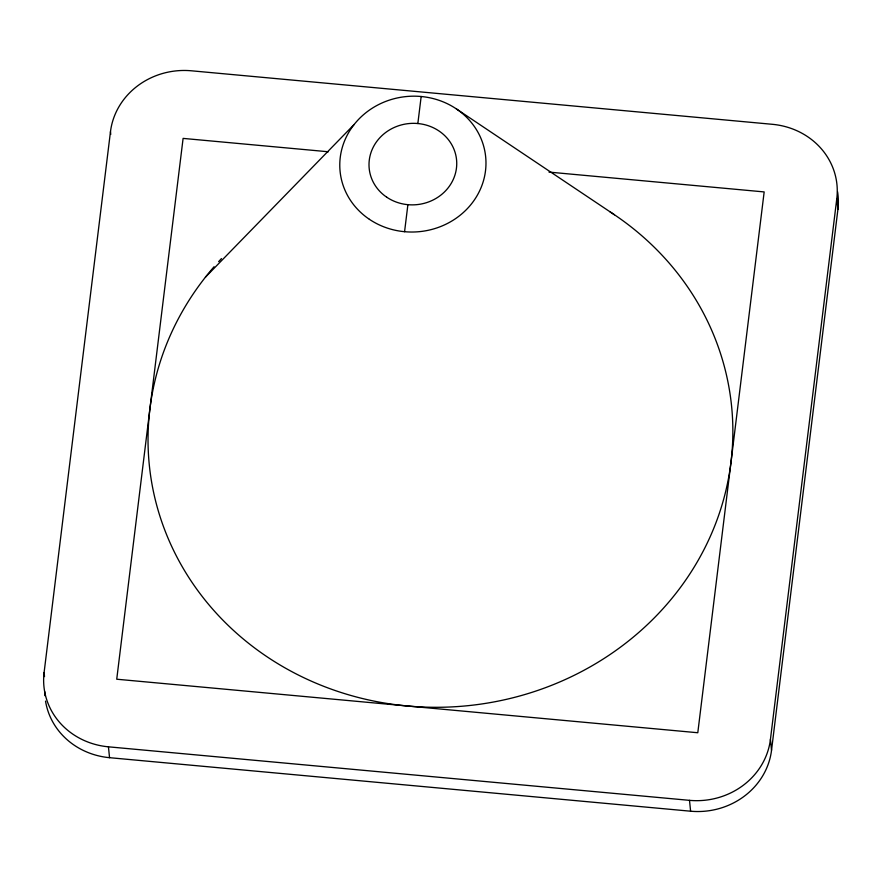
<?xml version="1.0" encoding="UTF-8"?>
<svg xmlns="http://www.w3.org/2000/svg" width="882" height="882" viewBox="0 0 882 882"><rect width="100%" height="100%" fill="white"/><g stroke="black" fill="none" stroke-linecap="round" stroke-linejoin="round"><path stroke-width="1.32" d="M44.519 676.604L44.1 672.525L110.471 131.705A73.162 67.881 -5.8 0 1 191.394 70.792L772.456 124.318A73.162 67.881 -5.8 0 1 836.798 198.615L837.9 209.475L771.529 750.295A73.162 67.881 -5.8 0 1 690.606 811.208L109.544 757.682A73.162 67.881 -5.8 0 1 45.533 701.113M404.573 231.701L407.892 204.657M417.848 123.535L421.166 96.502M771.529 750.295L770.427 739.436L836.798 198.615M205.429 277.191L354.123 124.505M328.369 151.77L183.103 138.397L116.733 679.217L697.794 732.744L764.165 191.923L549.001 172.1M44.1 672.525A73.162 67.881 -5.8 0 0 108.442 746.822L689.504 800.349A73.162 67.881 -5.8 0 0 770.427 739.436M456.38 108.905L614.456 214.767M689.504 800.349L690.606 811.208M110.471 131.705L110.746 134.417M108.442 746.822L109.544 757.682M609.991 211.823A292.626 271.513 -5.8 0 1 674.851 594.722A292.626 271.513 -5.8 0 1 260.433 652.206A292.626 271.513 -5.8 0 1 214.083 266.728M218.648 261.612A292.626 271.513 -5.8 0 1 221.448 258.591M44.894 695.7A73.162 67.881 -5.8 0 1 44.728 691.587M837.569 191.747A73.162 67.881 -5.8 0 1 837.9 209.475M369.371 219.298A73.162 67.881 -5.8 0 0 485.508 170.788A73.162 67.881 -5.8 0 0 383.747 102.213A73.162 67.881 -5.8 0 0 369.371 219.298M386.768 197.226A43.891 40.726 -5.8 0 0 456.457 168.12A43.891 40.726 -5.8 0 0 395.39 126.964A43.891 40.726 -5.8 0 0 386.768 197.226"/></g></svg>
